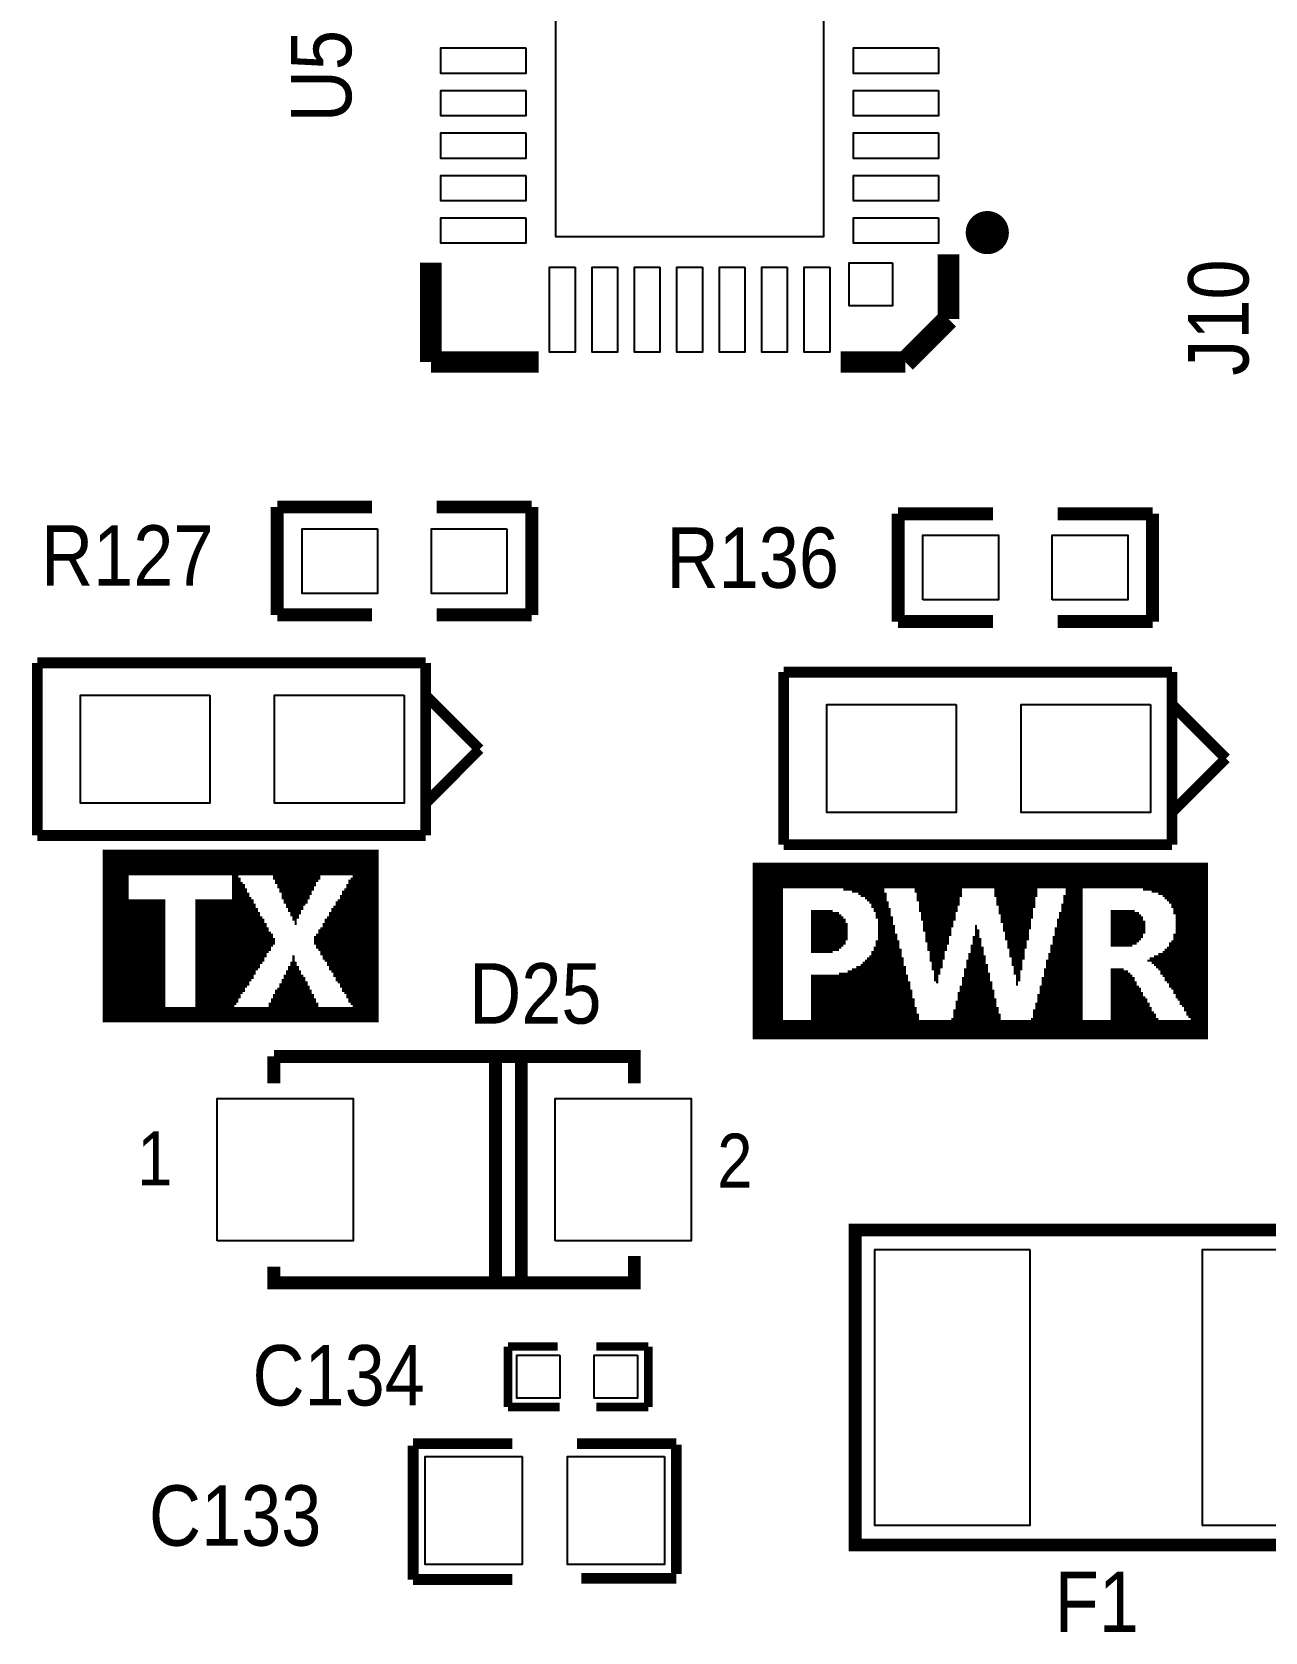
# Model space of a CAD drawing. Extents: x -1 to 188, y -4 to 106.
# Drawn here: x 162.03 to 176.55, y 49.06 to 67.9 of the extents above; entities that cross this region are included whole.
import ezdxf

# ---------------------------------------------------------------- set-up
doc = ezdxf.new("R2010")
doc.units = 0
for name, color, linetype in [('MA_PEN3', 5, 'CONTINUOUS'), ('PG_SILKSCREEN_TOP', 6, 'CONTINUOUS'), ('PIN_TOP', 7, 'CONTINUOUS'), ('RD_SILKSCREEN_TOP', 8, 'CONTINUOUS')]:
    doc.layers.add(name, color=color, linetype=linetype)

msp = doc.modelspace()

# ---------------------------------------------------------------- linework, layer by layer
at = {"layer": 'MA_PEN3', "const_width": 0.0254}
for points in [[(162.8653, 58.2635), (166.1165, 58.2635)], [(162.8653, 58.2381), (166.1165, 58.2381)], [(162.8653, 58.2127), (166.1165, 58.2127)], [(162.8653, 58.1873), (166.1165, 58.1873)], [(162.8653, 58.1619), (166.1165, 58.1619)], [(162.8653, 58.1365), (166.1165, 58.1365)], [(162.8653, 58.1111), (166.1165, 58.1111)], [(162.8653, 58.0857), (166.1165, 58.0857)], [(162.8653, 58.0603), (166.1165, 58.0603)], [(162.8653, 58.0349), (166.1165, 58.0349)], [(162.8653, 58.0095), (166.1165, 58.0095)], [(170.5221, 58.1111), (175.8815, 58.1111)], [(170.5221, 58.0857), (175.8815, 58.0857)], [(170.5221, 58.0603), (175.8815, 58.0603)], [(170.5221, 58.0349), (175.8815, 58.0349)], [(170.5221, 58.0095), (175.8815, 58.0095)], [(162.8653, 57.9841), (166.1165, 57.9841)], [(162.8653, 57.9587), (163.1701, 57.9587)], [(162.8653, 57.9333), (163.1701, 57.9333)], [(162.8653, 57.9079), (163.1701, 57.9079)], [(162.8653, 57.8825), (163.1701, 57.8825)], [(162.8653, 57.8571), (163.1701, 57.8571)], [(162.8653, 57.8317), (163.1701, 57.8317)], [(164.3893, 57.9587), (164.4655, 57.9587)], [(164.3893, 57.9333), (164.4909, 57.9333)], [(164.3893, 57.9079), (164.4909, 57.9079)], [(164.3893, 57.8825), (164.5163, 57.8825)], [(164.3893, 57.8571), (164.5417, 57.8571)], [(164.3893, 57.8317), (164.5417, 57.8317)], [(164.8719, 57.9587), (165.4307, 57.9587)], [(164.8719, 57.9333), (165.4307, 57.9333)], [(164.8973, 57.9079), (165.4053, 57.9079)], [(164.8973, 57.8825), (165.3799, 57.8825)], [(164.9227, 57.8571), (165.3799, 57.8571)], [(164.9227, 57.8317), (165.3545, 57.8317)], [(165.7355, 57.8571), (166.1165, 57.8571)], [(165.7355, 57.8317), (166.1165, 57.8317)], [(165.7609, 57.9079), (166.1165, 57.9079)], [(165.7609, 57.8825), (166.1165, 57.8825)], [(165.7863, 57.9333), (166.1165, 57.9333)], [(165.8117, 57.9587), (166.1165, 57.9587)], [(170.5221, 57.9841), (175.8815, 57.9841)], [(170.5221, 57.9587), (175.8815, 57.9587)], [(170.5221, 57.9333), (175.8815, 57.9333)], [(170.5221, 57.9079), (175.8815, 57.9079)], [(170.5221, 57.8825), (175.8815, 57.8825)], [(170.5221, 57.8571), (175.8815, 57.8571)], [(170.5221, 57.8317), (175.8815, 57.8317)], [(162.8653, 57.8063), (163.1701, 57.8063)], [(162.8653, 57.7809), (163.1701, 57.7809)], [(162.8653, 57.7555), (163.1701, 57.7555)], [(162.8653, 57.7301), (163.1701, 57.7301)], [(162.8653, 57.7047), (163.1701, 57.7047)], [(162.8653, 57.6793), (163.6019, 57.6793)], [(162.8653, 57.6539), (163.6019, 57.6539)], [(163.9575, 57.6793), (164.6433, 57.6793)], [(163.9575, 57.6539), (164.6433, 57.6539)], [(164.3893, 57.8063), (164.5671, 57.8063)], [(164.3893, 57.7809), (164.5671, 57.7809)], [(164.3893, 57.7555), (164.5925, 57.7555)], [(164.3893, 57.7301), (164.5925, 57.7301)], [(164.3893, 57.7047), (164.6179, 57.7047)], [(164.9481, 57.8063), (165.3545, 57.8063)], [(164.9481, 57.7809), (165.3291, 57.7809)], [(164.9735, 57.7555), (165.3291, 57.7555)], [(164.9735, 57.7301), (165.3037, 57.7301)], [(164.9735, 57.7047), (165.3037, 57.7047)], [(164.9989, 57.6793), (165.2783, 57.6793)], [(164.9989, 57.6539), (165.2783, 57.6539)], [(165.6085, 57.6539), (166.1165, 57.6539)], [(165.6339, 57.6793), (166.1165, 57.6793)], [(165.6593, 57.7301), (166.1165, 57.7301)], [(165.6593, 57.7047), (166.1165, 57.7047)], [(165.6847, 57.7809), (166.1165, 57.7809)], [(165.6847, 57.7555), (166.1165, 57.7555)], [(165.7101, 57.8063), (166.1165, 57.8063)], [(170.5221, 57.8063), (170.8777, 57.8063)], [(170.5221, 57.7809), (170.8777, 57.7809)], [(170.5221, 57.7555), (170.8777, 57.7555)], [(170.5221, 57.7301), (170.8777, 57.7301)], [(170.5221, 57.7047), (170.8777, 57.7047)], [(170.5221, 57.6793), (170.8777, 57.6793)], [(170.5221, 57.6539), (170.8777, 57.6539)], [(171.5889, 57.8063), (172.0715, 57.8063)], [(171.6905, 57.7809), (172.0715, 57.7809)], [(171.7667, 57.7555), (172.0969, 57.7555)], [(171.7921, 57.7301), (172.0969, 57.7301)], [(171.8429, 57.7047), (172.0969, 57.7047)], [(171.8683, 57.6793), (172.0969, 57.6793)], [(171.8937, 57.6539), (172.1223, 57.6539)], [(172.4271, 57.8063), (172.9859, 57.8063)], [(172.4271, 57.7809), (172.9859, 57.7809)], [(172.4525, 57.7555), (172.9859, 57.7555)], [(172.4525, 57.7301), (172.9859, 57.7301)], [(172.4525, 57.7047), (172.9605, 57.7047)], [(172.4525, 57.6793), (172.9605, 57.6793)], [(172.4779, 57.6539), (172.9605, 57.6539)], [(173.3669, 57.8063), (173.8749, 57.8063)], [(173.3669, 57.7809), (173.8749, 57.7809)], [(173.3669, 57.7555), (173.8749, 57.7555)], [(173.3669, 57.7301), (173.8749, 57.7301)], [(173.3923, 57.7047), (173.8495, 57.7047)], [(173.3923, 57.6793), (173.8495, 57.6793)], [(173.3923, 57.6539), (173.8495, 57.6539)], [(174.1797, 57.7301), (174.4083, 57.7301)], [(174.1797, 57.7047), (174.4083, 57.7047)], [(174.1797, 57.6793), (174.4083, 57.6793)], [(174.1797, 57.6539), (174.4083, 57.6539)], [(174.2051, 57.8063), (174.4083, 57.8063)], [(174.2051, 57.7809), (174.4083, 57.7809)], [(174.2051, 57.7555), (174.4083, 57.7555)], [(175.1195, 57.8063), (175.8815, 57.8063)], [(175.2211, 57.7809), (175.8815, 57.7809)], [(175.2973, 57.7555), (175.8815, 57.7555)], [(175.3481, 57.7301), (175.8815, 57.7301)], [(175.3735, 57.7047), (175.8815, 57.7047)], [(175.3989, 57.6793), (175.8815, 57.6793)], [(175.4243, 57.6539), (175.8815, 57.6539)], [(162.8653, 57.6285), (163.6019, 57.6285)], [(162.8653, 57.6031), (163.6019, 57.6031)], [(162.8653, 57.5777), (163.6019, 57.5777)], [(162.8653, 57.5523), (163.6019, 57.5523)], [(162.8653, 57.5269), (163.6019, 57.5269)], [(162.8653, 57.5015), (163.6019, 57.5015)], [(162.8653, 57.4761), (163.6019, 57.4761)], [(162.8653, 57.4507), (163.6019, 57.4507)], [(163.9575, 57.6285), (164.6687, 57.6285)], [(163.9575, 57.6031), (164.6687, 57.6031)], [(163.9575, 57.5777), (164.6941, 57.5777)], [(163.9575, 57.5523), (164.6941, 57.5523)], [(163.9575, 57.5269), (164.7195, 57.5269)], [(163.9575, 57.5015), (164.7195, 57.5015)], [(163.9575, 57.4761), (164.7449, 57.4761)], [(163.9575, 57.4507), (164.7703, 57.4507)], [(165.0243, 57.6285), (165.2529, 57.6285)], [(165.0243, 57.6031), (165.2275, 57.6031)], [(165.0497, 57.5777), (165.2275, 57.5777)], [(165.0497, 57.5523), (165.2021, 57.5523)], [(165.0751, 57.5269), (165.2021, 57.5269)], [(165.0751, 57.5015), (165.1767, 57.5015)], [(165.1005, 57.4761), (165.1767, 57.4761)], [(165.1005, 57.4507), (165.1513, 57.4507)], [(165.4815, 57.4507), (166.1165, 57.4507)], [(165.5069, 57.4761), (166.1165, 57.4761)], [(165.5323, 57.5269), (166.1165, 57.5269)], [(165.5323, 57.5015), (166.1165, 57.5015)], [(165.5577, 57.5777), (166.1165, 57.5777)], [(165.5577, 57.5523), (166.1165, 57.5523)], [(165.5831, 57.6031), (166.1165, 57.6031)], [(165.6085, 57.6285), (166.1165, 57.6285)], [(170.5221, 57.6285), (170.8777, 57.6285)], [(170.5221, 57.6031), (170.8777, 57.6031)], [(170.5221, 57.5777), (170.8777, 57.5777)], [(170.5221, 57.5523), (170.8777, 57.5523)], [(170.5221, 57.5269), (170.8777, 57.5269)], [(170.5221, 57.5015), (170.8777, 57.5015)], [(170.5221, 57.4761), (170.8777, 57.4761)], [(170.5221, 57.4507), (170.8777, 57.4507)], [(171.2079, 57.5523), (171.4619, 57.5523)], [(171.2079, 57.5269), (171.5381, 57.5269)], [(171.2079, 57.5015), (171.5635, 57.5015)], [(171.2079, 57.4761), (171.5889, 57.4761)], [(171.2079, 57.4507), (171.6143, 57.4507)], [(171.9191, 57.6285), (172.1223, 57.6285)], [(171.9191, 57.6031), (172.1223, 57.6031)], [(171.9445, 57.5777), (172.1477, 57.5777)], [(171.9445, 57.5523), (172.1477, 57.5523)], [(171.9699, 57.5269), (172.1477, 57.5269)], [(171.9699, 57.5015), (172.1477, 57.5015)], [(171.9699, 57.4761), (172.1731, 57.4761)], [(171.9953, 57.4507), (172.1731, 57.4507)], [(172.4779, 57.6285), (172.9605, 57.6285)], [(172.4779, 57.6031), (172.9351, 57.6031)], [(172.4779, 57.5777), (172.9351, 57.5777)], [(172.4779, 57.5523), (172.9351, 57.5523)], [(172.5033, 57.5269), (172.9097, 57.5269)], [(172.5033, 57.5015), (172.9097, 57.5015)], [(172.5033, 57.4761), (172.9097, 57.4761)], [(172.5033, 57.4507), (172.9097, 57.4507)], [(173.3923, 57.6285), (173.8495, 57.6285)], [(173.4177, 57.6031), (173.8495, 57.6031)], [(173.4177, 57.5777), (173.8241, 57.5777)], [(173.4177, 57.5523), (173.8241, 57.5523)], [(173.4177, 57.5269), (173.8241, 57.5269)], [(173.4431, 57.5015), (173.8241, 57.5015)], [(173.4431, 57.4761), (173.8241, 57.4761)], [(173.4431, 57.4507), (173.7987, 57.4507)], [(174.1035, 57.4507), (174.4083, 57.4507)], [(174.1289, 57.5269), (174.4083, 57.5269)], [(174.1289, 57.5015), (174.4083, 57.5015)], [(174.1289, 57.4761), (174.4083, 57.4761)], [(174.1543, 57.6285), (174.4083, 57.6285)], [(174.1543, 57.6031), (174.4083, 57.6031)], [(174.1543, 57.5777), (174.4083, 57.5777)], [(174.1543, 57.5523), (174.4083, 57.5523)], [(174.7385, 57.5523), (175.0179, 57.5523)], [(174.7385, 57.5269), (175.0687, 57.5269)], [(174.7385, 57.5015), (175.0941, 57.5015)], [(174.7385, 57.4761), (175.1195, 57.4761)], [(174.7385, 57.4507), (175.1195, 57.4507)], [(175.4497, 57.6285), (175.8815, 57.6285)], [(175.4497, 57.6031), (175.8815, 57.6031)], [(175.4751, 57.5777), (175.8815, 57.5777)], [(175.4751, 57.5523), (175.8815, 57.5523)], [(175.4751, 57.5269), (175.8815, 57.5269)], [(175.5005, 57.5015), (175.8815, 57.5015)], [(175.5005, 57.4761), (175.8815, 57.4761)], [(175.5005, 57.4507), (175.8815, 57.4507)], [(162.8653, 57.4253), (163.6019, 57.4253)], [(162.8653, 57.3999), (163.6019, 57.3999)], [(162.8653, 57.3745), (163.6019, 57.3745)], [(162.8653, 57.3491), (163.6019, 57.3491)], [(162.8653, 57.3237), (163.6019, 57.3237)], [(162.8653, 57.2983), (163.6019, 57.2983)], [(162.8653, 57.2729), (163.6019, 57.2729)], [(163.9575, 57.4253), (164.7703, 57.4253)], [(163.9575, 57.3999), (164.7957, 57.3999)], [(163.9575, 57.3745), (164.7957, 57.3745)], [(163.9575, 57.3491), (164.8211, 57.3491)], [(163.9575, 57.3237), (164.8211, 57.3237)], [(163.9575, 57.2983), (164.8465, 57.2983)], [(163.9575, 57.2729), (164.8719, 57.2729)], [(165.1259, 57.4253), (165.1513, 57.4253)], [(165.1259, 57.3999), (165.1513, 57.3999)], [(165.3799, 57.2729), (166.1165, 57.2729)], [(165.4053, 57.3237), (166.1165, 57.3237)], [(165.4053, 57.2983), (166.1165, 57.2983)], [(165.4307, 57.3491), (166.1165, 57.3491)], [(165.4561, 57.3999), (166.1165, 57.3999)], [(165.4561, 57.3745), (166.1165, 57.3745)], [(165.4815, 57.4253), (166.1165, 57.4253)], [(170.5221, 57.4253), (170.8777, 57.4253)], [(170.5221, 57.3999), (170.8777, 57.3999)], [(170.5221, 57.3745), (170.8777, 57.3745)], [(170.5221, 57.3491), (170.8777, 57.3491)], [(170.5221, 57.3237), (170.8777, 57.3237)], [(170.5221, 57.2983), (170.8777, 57.2983)], [(170.5221, 57.2729), (170.8777, 57.2729)], [(171.2079, 57.4253), (171.6143, 57.4253)], [(171.2079, 57.3999), (171.6397, 57.3999)], [(171.2079, 57.3745), (171.6397, 57.3745)], [(171.2079, 57.3491), (171.6397, 57.3491)], [(171.2079, 57.3237), (171.6397, 57.3237)], [(171.2079, 57.2983), (171.6397, 57.2983)], [(171.2079, 57.2729), (171.6397, 57.2729)], [(171.9953, 57.4253), (172.1731, 57.4253)], [(171.9953, 57.3999), (172.1731, 57.3999)], [(171.9953, 57.3745), (172.1985, 57.3745)], [(171.9953, 57.3491), (172.1985, 57.3491)], [(171.9953, 57.3237), (172.1985, 57.3237)], [(171.9953, 57.2983), (172.1985, 57.2983)], [(171.9953, 57.2729), (172.2239, 57.2729)], [(172.5287, 57.4253), (172.8843, 57.4253)], [(172.5287, 57.3999), (172.8843, 57.3999)], [(172.5287, 57.3745), (172.8843, 57.3745)], [(172.5287, 57.3491), (172.8589, 57.3491)], [(172.5287, 57.3237), (172.8589, 57.3237)], [(172.5541, 57.2983), (172.8589, 57.2983)], [(172.5541, 57.2729), (172.8589, 57.2729)], [(173.1383, 57.3745), (173.1637, 57.3745)], [(173.1383, 57.3491), (173.1637, 57.3491)], [(173.1383, 57.3237), (173.1891, 57.3237)], [(173.1383, 57.2983), (173.1891, 57.2983)], [(173.1383, 57.2729), (173.1891, 57.2729)], [(173.4431, 57.4253), (173.7987, 57.4253)], [(173.4685, 57.3999), (173.7987, 57.3999)], [(173.4685, 57.3745), (173.7987, 57.3745)], [(173.4685, 57.3491), (173.7987, 57.3491)], [(173.4685, 57.3237), (173.7733, 57.3237)], [(173.4939, 57.2983), (173.7733, 57.2983)], [(173.4939, 57.2729), (173.7733, 57.2729)], [(174.0781, 57.3491), (174.4083, 57.3491)], [(174.0781, 57.3237), (174.4083, 57.3237)], [(174.0781, 57.2983), (174.4083, 57.2983)], [(174.0781, 57.2729), (174.4083, 57.2729)], [(174.1035, 57.4253), (174.4083, 57.4253)], [(174.1035, 57.3999), (174.4083, 57.3999)], [(174.1035, 57.3745), (174.4083, 57.3745)], [(174.7385, 57.4253), (175.1449, 57.4253)], [(174.7385, 57.3999), (175.1449, 57.3999)], [(174.7385, 57.3745), (175.1449, 57.3745)], [(174.7385, 57.3491), (175.1449, 57.3491)], [(174.7385, 57.3237), (175.1449, 57.3237)], [(174.7385, 57.2983), (175.1449, 57.2983)], [(174.7385, 57.2729), (175.1195, 57.2729)], [(175.4751, 57.2729), (175.8815, 57.2729)], [(175.5005, 57.4253), (175.8815, 57.4253)], [(175.5005, 57.3999), (175.8815, 57.3999)], [(175.5005, 57.3745), (175.8815, 57.3745)], [(175.5005, 57.3491), (175.8815, 57.3491)], [(175.5005, 57.3237), (175.8815, 57.3237)], [(175.5005, 57.2983), (175.8815, 57.2983)], [(162.8653, 57.2475), (163.6019, 57.2475)], [(162.8653, 57.2221), (163.6019, 57.2221)], [(162.8653, 57.1967), (163.6019, 57.1967)], [(162.8653, 57.1713), (163.6019, 57.1713)], [(162.8653, 57.1459), (163.6019, 57.1459)], [(162.8653, 57.1205), (163.6019, 57.1205)], [(162.8653, 57.0951), (163.6019, 57.0951)], [(162.8653, 57.0697), (163.6019, 57.0697)], [(163.9575, 57.2475), (164.8719, 57.2475)], [(163.9575, 57.2221), (164.8973, 57.2221)], [(163.9575, 57.1967), (164.8973, 57.1967)], [(163.9575, 57.1713), (164.8973, 57.1713)], [(163.9575, 57.1459), (164.8719, 57.1459)], [(163.9575, 57.1205), (164.8465, 57.1205)], [(163.9575, 57.0951), (164.8465, 57.0951)], [(163.9575, 57.0697), (164.8211, 57.0697)], [(165.3545, 57.2475), (166.1165, 57.2475)], [(165.3545, 57.2221), (166.1165, 57.2221)], [(165.3545, 57.1967), (166.1165, 57.1967)], [(165.3545, 57.1713), (166.1165, 57.1713)], [(165.3799, 57.1459), (166.1165, 57.1459)], [(165.3799, 57.1205), (166.1165, 57.1205)], [(165.4053, 57.0951), (166.1165, 57.0951)], [(165.4307, 57.0697), (166.1165, 57.0697)], [(170.5221, 57.2475), (170.8777, 57.2475)], [(170.5221, 57.2221), (170.8777, 57.2221)], [(170.5221, 57.1967), (170.8777, 57.1967)], [(170.5221, 57.1713), (170.8777, 57.1713)], [(170.5221, 57.1459), (170.8777, 57.1459)], [(170.5221, 57.1205), (170.8777, 57.1205)], [(170.5221, 57.0951), (170.8777, 57.0951)], [(170.5221, 57.0697), (170.8777, 57.0697)], [(171.2079, 57.2475), (171.6397, 57.2475)], [(171.2079, 57.2221), (171.6397, 57.2221)], [(171.2079, 57.1967), (171.6143, 57.1967)], [(171.2079, 57.1713), (171.6143, 57.1713)], [(171.2079, 57.1459), (171.5889, 57.1459)], [(171.2079, 57.1205), (171.5635, 57.1205)], [(171.2079, 57.0951), (171.5381, 57.0951)], [(171.2079, 57.0697), (171.4619, 57.0697)], [(171.9191, 57.0697), (172.2747, 57.0697)], [(171.9445, 57.1205), (172.2493, 57.1205)], [(171.9445, 57.0951), (172.2747, 57.0951)], [(171.9699, 57.1967), (172.2493, 57.1967)], [(171.9699, 57.1713), (172.2493, 57.1713)], [(171.9699, 57.1459), (172.2493, 57.1459)], [(171.9953, 57.2475), (172.2239, 57.2475)], [(171.9953, 57.2221), (172.2239, 57.2221)], [(172.5541, 57.2475), (172.8335, 57.2475)], [(172.5541, 57.2221), (172.8335, 57.2221)], [(172.5541, 57.1967), (172.8335, 57.1967)], [(172.5795, 57.1713), (172.8335, 57.1713)], [(172.5795, 57.1459), (172.8081, 57.1459)], [(172.5795, 57.1205), (172.8081, 57.1205)], [(172.5795, 57.0951), (172.8081, 57.0951)], [(172.6049, 57.0697), (172.7827, 57.0697)], [(173.0875, 57.1459), (173.2145, 57.1459)], [(173.0875, 57.1205), (173.2399, 57.1205)], [(173.0875, 57.0951), (173.2399, 57.0951)], [(173.0875, 57.0697), (173.2399, 57.0697)], [(173.1129, 57.2475), (173.1891, 57.2475)], [(173.1129, 57.2221), (173.2145, 57.2221)], [(173.1129, 57.1967), (173.2145, 57.1967)], [(173.1129, 57.1713), (173.2145, 57.1713)], [(173.4939, 57.2475), (173.7733, 57.2475)], [(173.4939, 57.2221), (173.7733, 57.2221)], [(173.5193, 57.1967), (173.7479, 57.1967)], [(173.5193, 57.1713), (173.7479, 57.1713)], [(173.5193, 57.1459), (173.7479, 57.1459)], [(173.5193, 57.1205), (173.7479, 57.1205)], [(173.5447, 57.0951), (173.7225, 57.0951)], [(173.5447, 57.0697), (173.7225, 57.0697)], [(174.0273, 57.1459), (174.4083, 57.1459)], [(174.0273, 57.1205), (174.4083, 57.1205)], [(174.0273, 57.0951), (174.4083, 57.0951)], [(174.0273, 57.0697), (174.4083, 57.0697)], [(174.0527, 57.2475), (174.4083, 57.2475)], [(174.0527, 57.2221), (174.4083, 57.2221)], [(174.0527, 57.1967), (174.4083, 57.1967)], [(174.0527, 57.1713), (174.4083, 57.1713)], [(174.7385, 57.2475), (175.1195, 57.2475)], [(174.7385, 57.2221), (175.0941, 57.2221)], [(174.7385, 57.1967), (175.0687, 57.1967)], [(174.7385, 57.1713), (175.0433, 57.1713)], [(174.7385, 57.1459), (174.9925, 57.1459)], [(175.3481, 57.0697), (175.8815, 57.0697)], [(175.3735, 57.0951), (175.8815, 57.0951)], [(175.3989, 57.1205), (175.8815, 57.1205)], [(175.4243, 57.1713), (175.8815, 57.1713)], [(175.4243, 57.1459), (175.8815, 57.1459)], [(175.4497, 57.1967), (175.8815, 57.1967)], [(175.4751, 57.2475), (175.8815, 57.2475)], [(175.4751, 57.2221), (175.8815, 57.2221)], [(162.8653, 57.0443), (163.6019, 57.0443)], [(162.8653, 57.0189), (163.6019, 57.0189)], [(162.8653, 56.9935), (163.6019, 56.9935)], [(162.8653, 56.9681), (163.6019, 56.9681)], [(162.8653, 56.9427), (163.6019, 56.9427)], [(162.8653, 56.9173), (163.6019, 56.9173)], [(162.8653, 56.8919), (163.6019, 56.8919)], [(163.9575, 57.0443), (164.7957, 57.0443)], [(163.9575, 57.0189), (164.7957, 57.0189)], [(163.9575, 56.9935), (164.7703, 56.9935)], [(163.9575, 56.9681), (164.7703, 56.9681)], [(163.9575, 56.9427), (164.7449, 56.9427)], [(163.9575, 56.9173), (164.7195, 56.9173)], [(163.9575, 56.8919), (164.7195, 56.8919)], [(165.0497, 56.8919), (165.1767, 56.8919)], [(165.0751, 56.9427), (165.1513, 56.9427)], [(165.0751, 56.9173), (165.1513, 56.9173)], [(165.1005, 57.0189), (165.1259, 57.0189)], [(165.1005, 56.9935), (165.1259, 56.9935)], [(165.1005, 56.9681), (165.1259, 56.9681)], [(165.4307, 57.0443), (166.1165, 57.0443)], [(165.4561, 57.0189), (166.1165, 57.0189)], [(165.4561, 56.9935), (166.1165, 56.9935)], [(165.4815, 56.9681), (166.1165, 56.9681)], [(165.5069, 56.9427), (166.1165, 56.9427)], [(165.5069, 56.9173), (166.1165, 56.9173)], [(165.5323, 56.8919), (166.1165, 56.8919)], [(170.5221, 57.0443), (170.8777, 57.0443)], [(170.5221, 57.0189), (170.8777, 57.0189)], [(170.5221, 56.9935), (170.8777, 56.9935)], [(170.5221, 56.9681), (170.8777, 56.9681)], [(170.5221, 56.9427), (170.8777, 56.9427)], [(170.5221, 56.9173), (170.8777, 56.9173)], [(170.5221, 56.8919), (170.8777, 56.8919)], [(171.7413, 56.8919), (172.3255, 56.8919)], [(171.7921, 56.9173), (172.3001, 56.9173)], [(171.8175, 56.9427), (172.3001, 56.9427)], [(171.8429, 56.9681), (172.3001, 56.9681)], [(171.8683, 56.9935), (172.3001, 56.9935)], [(171.8937, 57.0189), (172.2747, 57.0189)], [(171.9191, 57.0443), (172.2747, 57.0443)], [(172.6049, 57.0443), (172.7827, 57.0443)], [(172.6049, 57.0189), (172.7827, 57.0189)], [(172.6049, 56.9935), (172.7827, 56.9935)], [(172.6049, 56.9681), (172.7573, 56.9681)], [(172.6303, 56.9427), (172.7573, 56.9427)], [(172.6303, 56.9173), (172.7573, 56.9173)], [(172.6303, 56.8919), (172.7573, 56.8919)], [(173.0367, 56.9681), (173.2653, 56.9681)], [(173.0367, 56.9427), (173.2653, 56.9427)], [(173.0367, 56.9173), (173.2907, 56.9173)], [(173.0367, 56.8919), (173.2907, 56.8919)], [(173.0621, 57.0443), (173.2399, 57.0443)], [(173.0621, 57.0189), (173.2653, 57.0189)], [(173.0621, 56.9935), (173.2653, 56.9935)], [(173.5447, 57.0443), (173.7225, 57.0443)], [(173.5447, 57.0189), (173.7225, 57.0189)], [(173.5701, 56.9935), (173.7225, 56.9935)], [(173.5701, 56.9681), (173.6971, 56.9681)], [(173.5701, 56.9427), (173.6971, 56.9427)], [(173.5701, 56.9173), (173.6971, 56.9173)], [(173.5955, 56.8919), (173.6971, 56.8919)], [(173.9765, 56.9681), (174.4083, 56.9681)], [(173.9765, 56.9427), (174.4083, 56.9427)], [(173.9765, 56.9173), (174.4083, 56.9173)], [(173.9765, 56.8919), (174.4083, 56.8919)], [(174.0019, 57.0443), (174.4083, 57.0443)], [(174.0019, 57.0189), (174.4083, 57.0189)], [(174.0019, 56.9935), (174.4083, 56.9935)], [(175.1703, 56.9681), (175.8815, 56.9681)], [(175.1957, 56.9935), (175.8815, 56.9935)], [(175.2211, 56.9427), (175.8815, 56.9427)], [(175.2465, 57.0189), (175.8815, 57.0189)], [(175.2465, 56.9173), (175.8815, 56.9173)], [(175.2719, 56.8919), (175.8815, 56.8919)], [(175.2973, 57.0443), (175.8815, 57.0443)], [(162.8653, 56.8665), (163.6019, 56.8665)], [(162.8653, 56.8411), (163.6019, 56.8411)], [(162.8653, 56.8157), (163.6019, 56.8157)], [(162.8653, 56.7903), (163.6019, 56.7903)], [(162.8653, 56.7649), (163.6019, 56.7649)], [(162.8653, 56.7395), (163.6019, 56.7395)], [(162.8653, 56.7141), (163.6019, 56.7141)], [(163.9575, 56.8665), (164.6941, 56.8665)], [(163.9575, 56.8411), (164.6687, 56.8411)], [(163.9575, 56.8157), (164.6687, 56.8157)], [(163.9575, 56.7903), (164.6433, 56.7903)], [(163.9575, 56.7649), (164.6433, 56.7649)], [(163.9575, 56.7395), (164.6179, 56.7395)], [(163.9575, 56.7141), (164.5925, 56.7141)], [(164.9735, 56.7395), (165.2529, 56.7395)], [(164.9735, 56.7141), (165.2783, 56.7141)], [(164.9989, 56.7903), (165.2275, 56.7903)], [(164.9989, 56.7649), (165.2529, 56.7649)], [(165.0243, 56.8411), (165.2021, 56.8411)], [(165.0243, 56.8157), (165.2021, 56.8157)], [(165.0497, 56.8665), (165.1767, 56.8665)], [(165.5323, 56.8665), (166.1165, 56.8665)], [(165.5577, 56.8411), (166.1165, 56.8411)], [(165.5831, 56.8157), (166.1165, 56.8157)], [(165.5831, 56.7903), (166.1165, 56.7903)], [(165.6085, 56.7649), (166.1165, 56.7649)], [(165.6085, 56.7395), (166.1165, 56.7395)], [(165.6339, 56.7141), (166.1165, 56.7141)], [(170.5221, 56.8665), (170.8777, 56.8665)], [(170.5221, 56.8411), (170.8777, 56.8411)], [(170.5221, 56.8157), (170.8777, 56.8157)], [(170.5221, 56.7903), (170.8777, 56.7903)], [(170.5221, 56.7649), (170.8777, 56.7649)], [(170.5221, 56.7395), (170.8777, 56.7395)], [(170.5221, 56.7141), (170.8777, 56.7141)], [(171.2079, 56.7903), (172.3509, 56.7903)], [(171.2079, 56.7649), (172.3509, 56.7649)], [(171.2079, 56.7395), (172.3509, 56.7395)], [(171.2079, 56.7141), (172.3763, 56.7141)], [(171.5381, 56.8157), (172.3255, 56.8157)], [(171.6397, 56.8411), (172.3255, 56.8411)], [(171.6905, 56.8665), (172.3255, 56.8665)], [(172.6303, 56.8665), (172.7319, 56.8665)], [(172.6557, 56.8411), (172.7319, 56.8411)], [(172.6557, 56.8157), (172.7319, 56.8157)], [(172.6557, 56.7903), (172.7065, 56.7903)], [(172.6557, 56.7649), (172.7065, 56.7649)], [(172.6557, 56.7395), (172.7065, 56.7395)], [(172.6811, 56.7141), (172.7065, 56.7141)], [(172.9859, 56.7649), (173.3161, 56.7649)], [(172.9859, 56.7395), (173.3161, 56.7395)], [(172.9859, 56.7141), (173.3415, 56.7141)], [(173.0113, 56.8665), (173.2907, 56.8665)], [(173.0113, 56.8411), (173.2907, 56.8411)], [(173.0113, 56.8157), (173.3161, 56.8157)], [(173.0113, 56.7903), (173.3161, 56.7903)], [(173.5955, 56.8665), (173.6971, 56.8665)], [(173.5955, 56.8411), (173.6717, 56.8411)], [(173.5955, 56.8157), (173.6717, 56.8157)], [(173.6209, 56.7903), (173.6717, 56.7903)], [(173.6209, 56.7649), (173.6717, 56.7649)], [(173.6209, 56.7395), (173.6717, 56.7395)], [(173.6209, 56.7141), (173.6463, 56.7141)], [(173.9257, 56.7649), (174.4083, 56.7649)], [(173.9257, 56.7395), (174.4083, 56.7395)], [(173.9257, 56.7141), (174.4083, 56.7141)], [(173.9511, 56.8665), (174.4083, 56.8665)], [(173.9511, 56.8411), (174.4083, 56.8411)], [(173.9511, 56.8157), (174.4083, 56.8157)], [(173.9511, 56.7903), (174.4083, 56.7903)], [(174.7385, 56.8665), (174.8909, 56.8665)], [(174.7385, 56.8411), (174.9417, 56.8411)], [(174.7385, 56.8157), (174.9671, 56.8157)], [(174.7385, 56.7903), (174.9925, 56.7903)], [(174.7385, 56.7649), (175.0179, 56.7649)], [(174.7385, 56.7395), (175.0179, 56.7395)], [(174.7385, 56.7141), (175.0433, 56.7141)], [(175.2973, 56.8665), (175.8815, 56.8665)], [(175.3227, 56.8411), (175.8815, 56.8411)], [(175.3227, 56.8157), (175.8815, 56.8157)], [(175.3481, 56.7903), (175.8815, 56.7903)], [(175.3735, 56.7649), (175.8815, 56.7649)], [(175.3735, 56.7395), (175.8815, 56.7395)], [(175.3989, 56.7141), (175.8815, 56.7141)], [(162.8653, 56.6887), (163.6019, 56.6887)], [(162.8653, 56.6633), (163.6019, 56.6633)], [(162.8653, 56.6379), (163.6019, 56.6379)], [(162.8653, 56.6125), (163.6019, 56.6125)], [(162.8653, 56.5871), (163.6019, 56.5871)], [(162.8653, 56.5617), (163.6019, 56.5617)], [(162.8653, 56.5363), (163.6019, 56.5363)], [(162.8653, 56.5109), (163.6019, 56.5109)], [(163.9575, 56.6887), (164.5925, 56.6887)], [(163.9575, 56.6633), (164.5671, 56.6633)], [(163.9575, 56.6379), (164.5417, 56.6379)], [(163.9575, 56.6125), (164.5417, 56.6125)], [(163.9575, 56.5871), (164.5163, 56.5871)], [(163.9575, 56.5617), (164.4909, 56.5617)], [(163.9575, 56.5363), (164.4909, 56.5363)], [(163.9575, 56.5109), (164.4655, 56.5109)], [(164.8465, 56.5109), (165.3799, 56.5109)], [(164.8719, 56.5617), (165.3545, 56.5617)], [(164.8719, 56.5363), (165.3545, 56.5363)], [(164.8973, 56.6125), (165.3291, 56.6125)], [(164.8973, 56.5871), (165.3291, 56.5871)], [(164.9227, 56.6379), (165.3037, 56.6379)], [(164.9481, 56.6887), (165.2783, 56.6887)], [(164.9481, 56.6633), (165.3037, 56.6633)], [(165.6593, 56.6887), (166.1165, 56.6887)], [(165.6593, 56.6633), (166.1165, 56.6633)], [(165.6847, 56.6379), (166.1165, 56.6379)], [(165.6847, 56.6125), (166.1165, 56.6125)], [(165.7101, 56.5871), (166.1165, 56.5871)], [(165.7355, 56.5617), (166.1165, 56.5617)], [(165.7355, 56.5363), (166.1165, 56.5363)], [(165.7609, 56.5109), (166.1165, 56.5109)], [(170.5221, 56.6887), (170.8777, 56.6887)], [(170.5221, 56.6633), (170.8777, 56.6633)], [(170.5221, 56.6379), (170.8777, 56.6379)], [(170.5221, 56.6125), (170.8777, 56.6125)], [(170.5221, 56.5871), (170.8777, 56.5871)], [(170.5221, 56.5617), (170.8777, 56.5617)], [(170.5221, 56.5363), (170.8777, 56.5363)], [(170.5221, 56.5109), (170.8777, 56.5109)], [(171.2079, 56.6887), (172.3763, 56.6887)], [(171.2079, 56.6633), (172.3763, 56.6633)], [(171.2079, 56.6379), (172.3763, 56.6379)], [(171.2079, 56.6125), (172.4017, 56.6125)], [(171.2079, 56.5871), (172.4017, 56.5871)], [(171.2079, 56.5617), (172.4017, 56.5617)], [(171.2079, 56.5363), (172.4017, 56.5363)], [(171.2079, 56.5109), (172.4271, 56.5109)], [(172.9351, 56.5871), (173.3669, 56.5871)], [(172.9351, 56.5617), (173.3669, 56.5617)], [(172.9351, 56.5363), (173.3669, 56.5363)], [(172.9351, 56.5109), (173.3923, 56.5109)], [(172.9605, 56.6633), (173.3415, 56.6633)], [(172.9605, 56.6379), (173.3415, 56.6379)], [(172.9605, 56.6125), (173.3669, 56.6125)], [(172.9859, 56.6887), (173.3415, 56.6887)], [(173.6209, 56.6887), (173.6463, 56.6887)], [(173.8749, 56.5617), (174.4083, 56.5617)], [(173.8749, 56.5363), (174.4083, 56.5363)], [(173.8749, 56.5109), (174.4083, 56.5109)], [(173.9003, 56.6633), (174.4083, 56.6633)], [(173.9003, 56.6379), (174.4083, 56.6379)], [(173.9003, 56.6125), (174.4083, 56.6125)], [(173.9003, 56.5871), (174.4083, 56.5871)], [(173.9257, 56.6887), (174.4083, 56.6887)], [(174.7385, 56.6887), (175.0433, 56.6887)], [(174.7385, 56.6633), (175.0687, 56.6633)], [(174.7385, 56.6379), (175.0941, 56.6379)], [(174.7385, 56.6125), (175.0941, 56.6125)], [(174.7385, 56.5871), (175.1195, 56.5871)], [(174.7385, 56.5617), (175.1195, 56.5617)], [(174.7385, 56.5363), (175.1449, 56.5363)], [(174.7385, 56.5109), (175.1703, 56.5109)], [(175.4243, 56.6887), (175.8815, 56.6887)], [(175.4243, 56.6633), (175.8815, 56.6633)], [(175.4497, 56.6379), (175.8815, 56.6379)], [(175.4751, 56.6125), (175.8815, 56.6125)], [(175.4751, 56.5871), (175.8815, 56.5871)], [(175.5005, 56.5617), (175.8815, 56.5617)], [(175.5005, 56.5363), (175.8815, 56.5363)], [(175.5259, 56.5109), (175.8815, 56.5109)], [(162.8653, 56.4855), (163.6019, 56.4855)], [(162.8653, 56.4601), (163.6019, 56.4601)], [(162.8653, 56.4347), (163.6019, 56.4347)], [(162.8653, 56.4093), (166.1165, 56.4093)], [(162.8653, 56.3839), (166.1165, 56.3839)], [(162.8653, 56.3585), (166.1165, 56.3585)], [(162.8653, 56.3331), (166.1165, 56.3331)], [(163.9575, 56.4855), (164.4655, 56.4855)], [(163.9575, 56.4601), (164.4401, 56.4601)], [(163.9575, 56.4347), (164.4147, 56.4347)], [(164.8211, 56.4601), (165.4053, 56.4601)], [(164.8211, 56.4347), (165.4053, 56.4347)], [(164.8465, 56.4855), (165.3799, 56.4855)], [(165.7609, 56.4855), (166.1165, 56.4855)], [(165.7863, 56.4601), (166.1165, 56.4601)], [(165.8117, 56.4347), (166.1165, 56.4347)], [(170.5221, 56.4855), (170.8777, 56.4855)], [(170.5221, 56.4601), (170.8777, 56.4601)], [(170.5221, 56.4347), (170.8777, 56.4347)], [(170.5221, 56.4093), (170.8777, 56.4093)], [(170.5221, 56.3839), (170.8777, 56.3839)], [(170.5221, 56.3585), (170.8777, 56.3585)], [(170.5221, 56.3331), (170.8777, 56.3331)], [(171.2079, 56.4855), (172.4271, 56.4855)], [(171.2079, 56.4601), (172.4271, 56.4601)], [(171.2079, 56.4347), (172.4271, 56.4347)], [(171.2079, 56.4093), (172.4525, 56.4093)], [(171.2079, 56.3839), (172.4525, 56.3839)], [(171.2079, 56.3585), (172.4525, 56.3585)], [(171.2079, 56.3331), (172.4779, 56.3331)], [(172.8843, 56.3839), (173.4177, 56.3839)], [(172.8843, 56.3585), (173.4177, 56.3585)], [(172.8843, 56.3331), (173.4431, 56.3331)], [(172.9097, 56.4855), (173.3923, 56.4855)], [(172.9097, 56.4601), (173.3923, 56.4601)], [(172.9097, 56.4347), (173.3923, 56.4347)], [(172.9097, 56.4093), (173.4177, 56.4093)], [(173.8241, 56.3839), (174.4083, 56.3839)], [(173.8241, 56.3585), (174.4083, 56.3585)], [(173.8241, 56.3331), (174.4083, 56.3331)], [(173.8495, 56.4601), (174.4083, 56.4601)], [(173.8495, 56.4347), (174.4083, 56.4347)], [(173.8495, 56.4093), (174.4083, 56.4093)], [(173.8749, 56.4855), (174.4083, 56.4855)], [(174.7385, 56.4855), (175.1703, 56.4855)], [(174.7385, 56.4601), (175.1957, 56.4601)], [(174.7385, 56.4347), (175.1957, 56.4347)], [(174.7385, 56.4093), (175.2211, 56.4093)], [(174.7385, 56.3839), (175.2211, 56.3839)], [(174.7385, 56.3585), (175.2465, 56.3585)], [(174.7385, 56.3331), (175.2719, 56.3331)], [(175.5513, 56.4855), (175.8815, 56.4855)], [(175.5513, 56.4601), (175.8815, 56.4601)], [(175.5767, 56.4347), (175.8815, 56.4347)], [(175.6021, 56.4093), (175.8815, 56.4093)], [(175.6021, 56.3839), (175.8815, 56.3839)], [(175.6275, 56.3585), (175.8815, 56.3585)], [(175.6275, 56.3331), (175.8815, 56.3331)], [(162.8653, 56.3077), (166.1165, 56.3077)], [(162.8653, 56.2823), (166.1165, 56.2823)], [(162.8653, 56.2569), (166.1165, 56.2569)], [(170.5221, 56.3077), (170.8777, 56.3077)], [(170.5221, 56.2823), (170.8777, 56.2823)], [(170.5221, 56.2569), (175.8815, 56.2569)], [(170.5221, 56.2315), (175.8815, 56.2315)], [(170.5221, 56.2061), (175.8815, 56.2061)], [(170.5221, 56.1807), (175.8815, 56.1807)], [(170.5221, 56.1553), (175.8815, 56.1553)], [(170.5221, 56.1299), (175.8815, 56.1299)], [(171.2079, 56.3077), (172.4779, 56.3077)], [(171.2079, 56.2823), (172.4779, 56.2823)], [(172.8589, 56.2823), (173.4431, 56.2823)], [(172.8843, 56.3077), (173.4431, 56.3077)], [(173.7987, 56.2823), (174.4083, 56.2823)], [(173.8241, 56.3077), (174.4083, 56.3077)], [(174.7385, 56.3077), (175.2719, 56.3077)], [(174.7385, 56.2823), (175.2973, 56.2823)], [(175.6529, 56.3077), (175.8815, 56.3077)], [(175.6783, 56.2823), (175.8815, 56.2823)], [(170.5221, 56.1045), (175.8815, 56.1045)], [(170.5221, 56.0791), (175.8815, 56.0791)], [(170.5221, 56.0537), (175.8815, 56.0537)]]:
    msp.add_lwpolyline(points, dxfattribs=at)
at = {"layer": 'PG_SILKSCREEN_TOP', "const_width": 0.254}
msp.add_lwpolyline([(173.4111, 65.5404, 1), (173.15717, 65.54036, 1)], format="xyb", close=True, dxfattribs=at)
at = {"layer": 'PG_SILKSCREEN_TOP'}
for points, const_width in [([(172.8269, 65.2864), (172.8269, 64.5244)], 0.254), ([(166.7309, 64.0164), (166.7309, 65.1848)], 0.254), ([(172.8269, 64.5244), (172.3189, 64.0164)], 0.254), ([(168.0009, 64.0164), (166.7309, 64.0164)], 0.254), ([(172.3189, 64.0164), (171.5569, 64.0164)], 0.254), ([(166.039, 62.3095), (164.9214, 62.3095)], 0.1524), ([(164.9214, 62.3095), (164.9214, 62.2587)], 0.1524), ([(166.801, 62.3095), (167.9186, 62.3095)], 0.1524), ([(167.9186, 62.3095), (167.9186, 62.2587)], 0.1524), ([(164.9214, 62.2587), (164.9214, 61.0903)], 0.1524), ([(167.9186, 62.2587), (167.9186, 61.0903)], 0.1524), ([(172.2333, 62.1795), (172.2333, 62.2303)], 0.1524), ([(172.2333, 62.2303), (173.3509, 62.2303)], 0.1524), ([(172.2333, 61.0111), (172.2333, 62.1795)], 0.1524), ([(175.2305, 62.2303), (174.1129, 62.2303)], 0.1524), ([(175.2305, 62.1795), (175.2305, 62.2303)], 0.1524), ([(175.2305, 61.0111), (175.2305, 62.1795)], 0.1524), ([(164.9214, 61.0903), (164.9214, 61.0395)], 0.1524), ([(164.9214, 61.0395), (166.039, 61.0395)], 0.1524), ([(167.9186, 61.0395), (166.801, 61.0395)], 0.1524), ([(167.9186, 61.0903), (167.9186, 61.0395)], 0.1524), ([(172.2333, 60.9603), (172.2333, 61.0111)], 0.1524), ([(173.3509, 60.9603), (172.2333, 60.9603)], 0.1524), ([(174.1129, 60.9603), (175.2305, 60.9603)], 0.1524), ([(175.2305, 60.9603), (175.2305, 61.0111)], 0.1524), ([(166.669, 60.4744), (162.097, 60.4744)], 0.127), ([(162.097, 60.4744), (162.097, 60.3474)], 0.127), ([(166.669, 58.4424), (166.669, 60.4744)], 0.127), ([(162.097, 60.3474), (162.097, 58.4424)], 0.127), ([(175.4591, 60.3654), (170.8871, 60.3654)], 0.127), ([(170.8871, 60.3654), (170.8871, 60.2384)], 0.127), ([(170.8871, 60.2384), (170.8871, 58.3334)], 0.127), ([(175.4591, 58.3334), (175.4591, 60.3654)], 0.127), ([(166.669, 60.0934), (167.304, 59.4584)], 0.127), ([(175.4591, 59.9844), (176.0941, 59.3494)], 0.127), ([(167.304, 59.4584), (166.669, 58.8234)], 0.127), ([(176.0941, 59.3494), (175.4591, 58.7144)], 0.127), ([(162.097, 58.4424), (166.669, 58.4424)], 0.127), ([(170.8871, 58.3334), (175.4591, 58.3334)], 0.127), ([(164.8826, 55.5244), (164.8826, 55.8409)], 0.1524), ([(164.8826, 55.8409), (169.1274, 55.8409), (169.1274, 55.5244)], 0.1524), ([(167.4914, 53.1759), (167.4914, 55.8409)], 0.1524), ([(167.7962, 53.1759), (167.7962, 55.8409)], 0.1524), ([(169.1274, 53.4924), (169.1274, 53.1759), (164.8826, 53.1759), (164.8826, 53.3654)], 0.1524), ([(167.64, 51.7144), (167.64, 52.4256)], 0.1016), ([(167.64, 52.4256), (168.2242, 52.4256)], 0.1016), ([(169.291, 52.4256), (168.6814, 52.4256)], 0.1016), ([(169.291, 51.7144), (169.291, 52.4256)], 0.1016), ([(168.2496, 51.7144), (167.64, 51.7144)], 0.1016), ([(169.291, 51.7144), (168.6814, 51.7144)], 0.1016), ([(166.5224, 51.2826), (167.6908, 51.2826)], 0.127), ([(166.5224, 49.6824), (166.5224, 51.2572)], 0.127), ([(169.6212, 51.2826), (168.4528, 51.2826)], 0.127), ([(169.6212, 49.7459), (169.6212, 51.2699)], 0.127), ([(167.6908, 49.6824), (166.5224, 49.6824)], 0.127), ([(168.5036, 49.6951), (169.6212, 49.6951)], 0.127)]:
    msp.add_lwpolyline(points, dxfattribs=dict(at, const_width=const_width))
at = {"layer": 'PG_SILKSCREEN_TOP', "const_width": 0.1524}
msp.add_lwpolyline([(177.8762, 50.0888), (171.7294, 50.0888), (171.7294, 53.7972), (177.8762, 53.7972)], close=True, dxfattribs=at)
at = {"layer": 'PIN_TOP'}
for points in [[(171.35395, 68.63945), (171.35395, 65.48935), (168.20385, 65.48935), (168.20385, 68.63945)], [(167.8489, 67.7145), (167.8489, 67.4145), (166.8489, 67.4145), (166.8489, 67.7145)], [(172.7089, 67.7145), (172.7089, 67.4145), (171.7089, 67.4145), (171.7089, 67.7145)], [(167.8489, 67.2144), (167.8489, 66.9144), (166.8489, 66.9144), (166.8489, 67.2144)], [(172.7089, 67.2144), (172.7089, 66.9144), (171.7089, 66.9144), (171.7089, 67.2144)], [(167.8489, 66.7143), (167.8489, 66.4143), (166.8489, 66.4143), (166.8489, 66.7143)], [(172.7089, 66.7143), (172.7089, 66.4143), (171.7089, 66.4143), (171.7089, 66.7143)], [(167.8489, 66.2144), (167.8489, 65.9144), (166.8489, 65.9144), (166.8489, 66.2144)], [(172.7089, 66.2144), (172.7089, 65.9144), (171.7089, 65.9144), (171.7089, 66.2144)], [(167.8489, 65.7143), (167.8489, 65.4143), (166.8489, 65.4143), (166.8489, 65.7143)], [(172.7089, 65.7143), (172.7089, 65.4143), (171.7089, 65.4143), (171.7089, 65.7143)], [(172.1665, 65.1848), (172.1665, 64.6768), (171.6585, 64.6768), (171.6585, 65.1848)], [(168.4288, 65.1344), (168.4288, 64.1344), (168.1288, 64.1344), (168.1288, 65.1344)], [(168.9289, 65.1344), (168.9289, 64.1344), (168.6289, 64.1344), (168.6289, 65.1344)], [(169.4288, 65.1344), (169.4288, 64.1344), (169.1288, 64.1344), (169.1288, 65.1344)], [(169.9289, 65.1344), (169.9289, 64.1344), (169.6289, 64.1344), (169.6289, 65.1344)], [(170.429, 65.1344), (170.429, 64.1344), (170.129, 64.1344), (170.129, 65.1344)], [(170.9289, 65.1344), (170.9289, 64.1344), (170.6289, 64.1344), (170.6289, 65.1344)], [(171.429, 65.1344), (171.429, 64.1344), (171.129, 64.1344), (171.129, 65.1344)], [(166.1025, 62.0519), (166.1025, 61.2899), (165.2135, 61.2899), (165.2135, 62.0519)], [(167.6265, 62.0519), (167.6265, 61.2899), (166.7375, 61.2899), (166.7375, 62.0519)], [(172.5254, 61.2178), (172.5254, 61.9798), (173.4144, 61.9798), (173.4144, 61.2178)], [(174.0494, 61.2178), (174.0494, 61.9798), (174.9384, 61.9798), (174.9384, 61.2178)], [(164.129, 60.0934), (164.129, 58.8234), (162.605, 58.8234), (162.605, 60.0934)], [(166.415, 60.0934), (166.415, 58.8234), (164.891, 58.8234), (164.891, 60.0934)], [(172.9191, 59.9844), (172.9191, 58.7144), (171.3951, 58.7144), (171.3951, 59.9844)], [(175.2051, 59.9844), (175.2051, 58.7144), (173.6811, 58.7144), (173.6811, 59.9844)], [(164.2148, 53.6702), (164.2148, 55.3466), (165.815, 55.3466), (165.815, 53.6702)], [(168.195, 53.6702), (168.195, 55.3466), (169.7952, 55.3466), (169.7952, 53.6702)], [(173.7868, 53.5686), (173.7868, 50.3174), (171.958, 50.3174), (171.958, 53.5686)], [(177.6476, 53.5686), (177.6476, 50.3174), (175.8188, 50.3174), (175.8188, 53.5686)], [(168.2496, 52.324), (168.2496, 51.816), (167.7416, 51.816), (167.7416, 52.324)], [(169.164, 52.324), (169.164, 51.816), (168.656, 51.816), (168.656, 52.324)], [(167.8051, 51.1302), (167.8051, 49.8602), (166.6621, 49.8602), (166.6621, 51.1302)], [(169.4815, 51.1302), (169.4815, 49.8602), (168.3385, 49.8602), (168.3385, 51.1302)]]:
    msp.add_lwpolyline(points, close=True, dxfattribs=at)

# ---------------------------------------------------------------- texts
at = {"layer": 'PG_SILKSCREEN_TOP', "width": 0.878425}
for s, p in [('1', (163.2715, 54.3222)), ('2', (170.1038, 54.2968))]:
    msp.add_text(s, height=0.635, dxfattribs=at).set_placement(p)
at = {"layer": 'RD_SILKSCREEN_TOP', "width": 0.892857}
for s, p in [('U5', (165.7942, 66.8401)), ('J10', (176.3606, 63.8556))]:
    msp.add_text(s, height=0.7112, rotation=90, dxfattribs=at).set_placement(p)
for s, p in [('R127', (162.1409, 61.3832)), ('R136', (169.5069, 61.3578)), ('D25', (167.1828, 56.2272)), ('C134', (164.6301, 51.7312)), ('C133', (163.4109, 50.0802)), ('F1', (174.0789, 49.0644))]:
    msp.add_text(s, height=0.7112, dxfattribs=at).set_placement(p)

doc.saveas('drawing.dxf')
